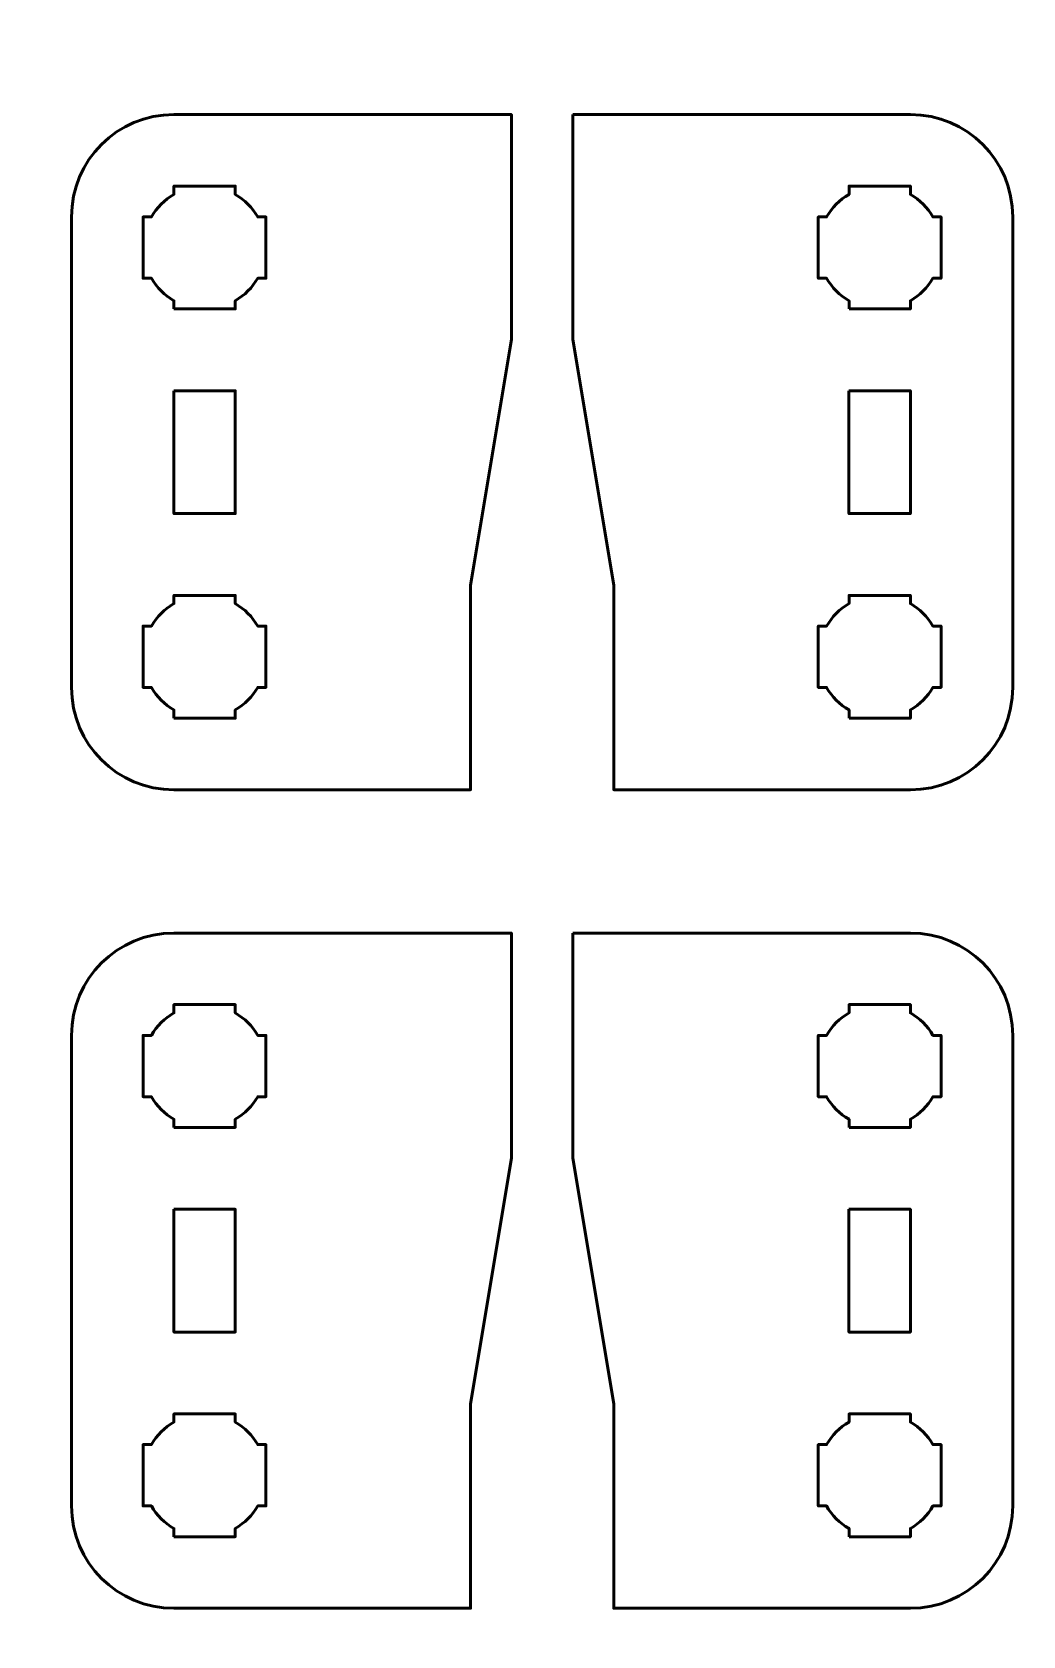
# Model space of a CAD drawing. Header units: centimetres. Extents: x -21 to 0, y -29.7 to 0.
# Drawn here: x -15.14 to -10.3, y -24.04 to -16.2 of the extents above; entities that cross this region are included whole.
import ezdxf

# ---------------------------------------------------------------- set-up
doc = ezdxf.new("R2010")
doc.units = ezdxf.units.CM
doc.header["$MEASUREMENT"] = 0
doc.layers.add('Layer 1', color=7, linetype='Continuous')

msp = doc.modelspace()

# ---------------------------------------------------------------- linework, layer by layer
at = {"layer": 'Layer 1', "color": 22, "lineweight": 53}
msp.add_open_spline([(-21.00003, -29.19995), (-21.00003, -29.19995), (-21.00003, -0.49992), (-21.00003, -0.49992), (-21.00003, -0.49992), (-21.00003, -0.22295), (-20.77694, 0.00004), (-20.49994, 0.00004), (-20.49994, 0.00004), (-20.49994, 0.00004), (-0.50008, 0.00004), (-0.50008, 0.00004), (-0.50008, 0.00004), (-0.22294, 0.00004), (0.00002, -0.22295), (0.00002, -0.49992), (0.00002, -0.49992), (0.00002, -0.49992), (0.00002, -29.19995), (0.00002, -29.19995), (0.00002, -29.19995), (0.00002, -29.47695), (-0.22294, -29.70004), (-0.50008, -29.70004), (-0.50008, -29.70004), (-0.50008, -29.70004), (-20.49994, -29.70004), (-20.49994, -29.70004), (-20.49994, -29.70004), (-20.77694, -29.70004), (-21.00003, -29.47695), (-21.00003, -29.19995)], degree=3, knots=[0, 0, 0, 0, 0.125, 0.125, 0.125, 0.125, 0.25, 0.25, 0.25, 0.25, 0.375, 0.375, 0.375, 0.375, 0.5, 0.5, 0.5, 0.5, 0.625, 0.625, 0.625, 0.625, 0.75, 0.75, 0.75, 0.75, 0.875, 0.875, 0.875, 0.875, 1, 1, 1, 1], dxfattribs=at)
at = {"layer": 'Layer 1', "color": 114, "lineweight": 53}
for points in [[(-14.44993, -16.60001), (-14.44993, -16.60001), (-12.8, -16.60001), (-12.8, -16.60001), (-12.8, -16.60001), (-12.8, -16.60001), (-12.8, -17.7), (-12.8, -17.7), (-12.8, -17.7), (-12.8, -17.7), (-13, -18.9), (-13, -18.9), (-13, -18.9), (-13, -18.9), (-13.00001, -19.89999), (-13.00001, -19.89999), (-13.00001, -19.89999), (-13.00001, -19.89999), (-14.44993, -19.89999), (-14.44993, -19.89999), (-14.44993, -19.89999), (-14.72693, -19.89999), (-14.95002, -19.67704), (-14.95002, -19.40003), (-14.95002, -19.40003), (-14.95002, -19.40003), (-14.95002, -17.10011), (-14.95002, -17.10011), (-14.95002, -17.10011), (-14.95002, -16.82311), (-14.72693, -16.60001), (-14.44993, -16.60001)], [(-12.5, -16.60001), (-12.5, -16.60001), (-10.85007, -16.60001), (-10.85007, -16.60001), (-10.85007, -16.60001), (-10.57294, -16.60001), (-10.34998, -16.82311), (-10.34998, -17.10011), (-10.34998, -17.10011), (-10.34998, -17.10011), (-10.34998, -19.40003), (-10.34998, -19.40003), (-10.34998, -19.40003), (-10.34998, -19.67704), (-10.57294, -19.89999), (-10.85007, -19.89999), (-10.85007, -19.89999), (-10.85007, -19.89999), (-12.30001, -19.89999), (-12.30001, -19.89999), (-12.30001, -19.89999), (-12.30001, -19.89999), (-12.30001, -18.9), (-12.30001, -18.9), (-12.30001, -18.9), (-12.30001, -18.9), (-12.5, -17.7), (-12.5, -17.7), (-12.5, -17.7), (-12.5, -17.7), (-12.5, -16.60001), (-12.5, -16.60001)], [(-14.44993, -20.60001), (-14.44993, -20.60001), (-12.8, -20.60001), (-12.8, -20.60001), (-12.8, -20.60001), (-12.8, -20.60001), (-12.8, -21.7), (-12.8, -21.7), (-12.8, -21.7), (-12.8, -21.7), (-13, -22.9), (-13, -22.9), (-13, -22.9), (-13, -22.9), (-13.00001, -23.89999), (-13.00001, -23.89999), (-13.00001, -23.89999), (-13.00001, -23.89999), (-14.44993, -23.89999), (-14.44993, -23.89999), (-14.44993, -23.89999), (-14.72693, -23.89999), (-14.95002, -23.67704), (-14.95002, -23.40003), (-14.95002, -23.40003), (-14.95002, -23.40003), (-14.95002, -21.10011), (-14.95002, -21.10011), (-14.95002, -21.10011), (-14.95002, -20.82311), (-14.72693, -20.60001), (-14.44993, -20.60001)], [(-12.5, -20.60001), (-12.5, -20.60001), (-10.85007, -20.60001), (-10.85007, -20.60001), (-10.85007, -20.60001), (-10.57294, -20.60001), (-10.34998, -20.82311), (-10.34998, -21.10011), (-10.34998, -21.10011), (-10.34998, -21.10011), (-10.34998, -23.40003), (-10.34998, -23.40003), (-10.34998, -23.40003), (-10.34998, -23.67704), (-10.57294, -23.89999), (-10.85007, -23.89999), (-10.85007, -23.89999), (-10.85007, -23.89999), (-12.30001, -23.89999), (-12.30001, -23.89999), (-12.30001, -23.89999), (-12.30001, -23.89999), (-12.30001, -22.9), (-12.30001, -22.9), (-12.30001, -22.9), (-12.30001, -22.9), (-12.5, -21.7), (-12.5, -21.7), (-12.5, -21.7), (-12.5, -21.7), (-12.5, -20.60001), (-12.5, -20.60001)]]:
    msp.add_open_spline(points, degree=3, knots=[0, 0, 0, 0, 0.125, 0.125, 0.125, 0.125, 0.25, 0.25, 0.25, 0.25, 0.375, 0.375, 0.375, 0.375, 0.5, 0.5, 0.5, 0.5, 0.625, 0.625, 0.625, 0.625, 0.75, 0.75, 0.75, 0.75, 0.875, 0.875, 0.875, 0.875, 1, 1, 1, 1], dxfattribs=at)
at = {"layer": 'Layer 1', "lineweight": 53}
for points, knots in [([(-14.45002, -17.55), (-14.45002, -17.55), (-14.45002, -17.50991), (-14.45002, -17.50991), (-14.45002, -17.50991), (-14.49557, -17.48355), (-14.53354, -17.44555), (-14.55987, -17.4), (-14.55987, -17.4), (-14.55987, -17.4), (-14.60002, -17.4), (-14.60002, -17.4), (-14.60002, -17.4), (-14.60002, -17.4), (-14.60002, -17.1), (-14.60002, -17.1), (-14.60002, -17.1), (-14.60002, -17.1), (-14.55982, -17.1), (-14.55982, -17.1), (-14.55982, -17.1), (-14.53348, -17.05448), (-14.49554, -17.01654), (-14.45002, -16.99021), (-14.45002, -16.99021), (-14.45002, -16.99021), (-14.45002, -16.95), (-14.45002, -16.95), (-14.45002, -16.95), (-14.45002, -16.95), (-14.15002, -16.95), (-14.15002, -16.95), (-14.15002, -16.95), (-14.15002, -16.95), (-14.15002, -16.99018), (-14.15002, -16.99018), (-14.15002, -16.99018), (-14.10448, -17.0165), (-14.0665, -17.05447), (-14.04014, -17.1), (-14.04014, -17.1), (-14.04014, -17.1), (-14.00002, -17.1), (-14.00002, -17.1), (-14.00002, -17.1), (-14.00002, -17.1), (-14.00002, -17.2445), (-14.00002, -17.2445), (-14.00002, -17.2445), (-14.00002, -17.2445), (-13.99997, -17.25007), (-13.99997, -17.25007), (-13.99997, -17.25007), (-13.99997, -17.25007), (-14.00002, -17.25563), (-14.00002, -17.25563), (-14.00002, -17.25563), (-14.00002, -17.25563), (-14.00002, -17.4), (-14.00002, -17.4), (-14.00002, -17.4), (-14.00002, -17.4), (-14.0401, -17.4), (-14.0401, -17.4), (-14.0401, -17.4), (-14.06646, -17.44557), (-14.10445, -17.48358), (-14.15002, -17.50994), (-14.15002, -17.50994), (-14.15002, -17.50994), (-14.15002, -17.55), (-14.15002, -17.55), (-14.15002, -17.55), (-14.15002, -17.55), (-14.29378, -17.55), (-14.29378, -17.55), (-14.29378, -17.55), (-14.29378, -17.55), (-14.29997, -17.55008), (-14.29997, -17.55008), (-14.29997, -17.55008), (-14.29997, -17.55008), (-14.30617, -17.55), (-14.30617, -17.55), (-14.30617, -17.55), (-14.30617, -17.55), (-14.45002, -17.55), (-14.45002, -17.55)], [0, 0, 0, 0, 0.0454545, 0.0454545, 0.0454545, 0.0454545, 0.0909091, 0.0909091, 0.0909091, 0.0909091, 0.1363636, 0.1363636, 0.1363636, 0.1363636, 0.1818182, 0.1818182, 0.1818182, 0.1818182, 0.2272727, 0.2272727, 0.2272727, 0.2272727, 0.2727273, 0.2727273, 0.2727273, 0.2727273, 0.3181818, 0.3181818, 0.3181818, 0.3181818, 0.3636364, 0.3636364, 0.3636364, 0.3636364, 0.4090909, 0.4090909, 0.4090909, 0.4090909, 0.4545455, 0.4545455, 0.4545455, 0.4545455, 0.5, 0.5, 0.5, 0.5, 0.5454545, 0.5454545, 0.5454545, 0.5454545, 0.5909091, 0.5909091, 0.5909091, 0.5909091, 0.6363636, 0.6363636, 0.6363636, 0.6363636, 0.6818182, 0.6818182, 0.6818182, 0.6818182, 0.7272727, 0.7272727, 0.7272727, 0.7272727, 0.7727273, 0.7727273, 0.7727273, 0.7727273, 0.8181818, 0.8181818, 0.8181818, 0.8181818, 0.8636364, 0.8636364, 0.8636364, 0.8636364, 0.9090909, 0.9090909, 0.9090909, 0.9090909, 0.9545455, 0.9545455, 0.9545455, 0.9545455, 1, 1, 1, 1]), ([(-11.15002, -17.55), (-11.15002, -17.55), (-11.15002, -17.50991), (-11.15002, -17.50991), (-11.15002, -17.50991), (-11.19557, -17.48355), (-11.23354, -17.44555), (-11.25987, -17.4), (-11.25987, -17.4), (-11.25987, -17.4), (-11.30002, -17.4), (-11.30002, -17.4), (-11.30002, -17.4), (-11.30002, -17.4), (-11.30002, -17.1), (-11.30002, -17.1), (-11.30002, -17.1), (-11.30002, -17.1), (-11.25982, -17.1), (-11.25982, -17.1), (-11.25982, -17.1), (-11.23348, -17.05448), (-11.19554, -17.01654), (-11.15002, -16.99021), (-11.15002, -16.99021), (-11.15002, -16.99021), (-11.15002, -16.95), (-11.15002, -16.95), (-11.15002, -16.95), (-11.15002, -16.95), (-10.85002, -16.95), (-10.85002, -16.95), (-10.85002, -16.95), (-10.85002, -16.95), (-10.85002, -16.99018), (-10.85002, -16.99018), (-10.85002, -16.99018), (-10.80448, -17.0165), (-10.7665, -17.05447), (-10.74014, -17.1), (-10.74014, -17.1), (-10.74014, -17.1), (-10.70002, -17.1), (-10.70002, -17.1), (-10.70002, -17.1), (-10.70002, -17.1), (-10.70002, -17.2445), (-10.70002, -17.2445), (-10.70002, -17.2445), (-10.70002, -17.2445), (-10.69997, -17.25007), (-10.69997, -17.25007), (-10.69997, -17.25007), (-10.69997, -17.25007), (-10.70002, -17.25563), (-10.70002, -17.25563), (-10.70002, -17.25563), (-10.70002, -17.25563), (-10.70002, -17.4), (-10.70002, -17.4), (-10.70002, -17.4), (-10.70002, -17.4), (-10.7401, -17.4), (-10.7401, -17.4), (-10.7401, -17.4), (-10.76646, -17.44557), (-10.80445, -17.48358), (-10.85002, -17.50994), (-10.85002, -17.50994), (-10.85002, -17.50994), (-10.85002, -17.55), (-10.85002, -17.55), (-10.85002, -17.55), (-10.85002, -17.55), (-10.99378, -17.55), (-10.99378, -17.55), (-10.99378, -17.55), (-10.99378, -17.55), (-10.99997, -17.55008), (-10.99997, -17.55008), (-10.99997, -17.55008), (-10.99997, -17.55008), (-11.00617, -17.55), (-11.00617, -17.55), (-11.00617, -17.55), (-11.00617, -17.55), (-11.15002, -17.55), (-11.15002, -17.55)], [0, 0, 0, 0, 0.0454545, 0.0454545, 0.0454545, 0.0454545, 0.0909091, 0.0909091, 0.0909091, 0.0909091, 0.1363636, 0.1363636, 0.1363636, 0.1363636, 0.1818182, 0.1818182, 0.1818182, 0.1818182, 0.2272727, 0.2272727, 0.2272727, 0.2272727, 0.2727273, 0.2727273, 0.2727273, 0.2727273, 0.3181818, 0.3181818, 0.3181818, 0.3181818, 0.3636364, 0.3636364, 0.3636364, 0.3636364, 0.4090909, 0.4090909, 0.4090909, 0.4090909, 0.4545455, 0.4545455, 0.4545455, 0.4545455, 0.5, 0.5, 0.5, 0.5, 0.5454545, 0.5454545, 0.5454545, 0.5454545, 0.5909091, 0.5909091, 0.5909091, 0.5909091, 0.6363636, 0.6363636, 0.6363636, 0.6363636, 0.6818182, 0.6818182, 0.6818182, 0.6818182, 0.7272727, 0.7272727, 0.7272727, 0.7272727, 0.7727273, 0.7727273, 0.7727273, 0.7727273, 0.8181818, 0.8181818, 0.8181818, 0.8181818, 0.8636364, 0.8636364, 0.8636364, 0.8636364, 0.9090909, 0.9090909, 0.9090909, 0.9090909, 0.9545455, 0.9545455, 0.9545455, 0.9545455, 1, 1, 1, 1]), ([(-14.44993, -17.95006), (-14.44993, -17.95006), (-14.14992, -17.95006), (-14.14992, -17.95006), (-14.14992, -17.95006), (-14.14992, -17.95006), (-14.14992, -18.55005), (-14.14992, -18.55005), (-14.14992, -18.55005), (-14.14992, -18.55005), (-14.44993, -18.55005), (-14.44993, -18.55005), (-14.44993, -18.55005), (-14.44993, -18.55005), (-14.44993, -17.95006), (-14.44993, -17.95006)], [0, 0, 0, 0, 0.25, 0.25, 0.25, 0.25, 0.5, 0.5, 0.5, 0.5, 0.75, 0.75, 0.75, 0.75, 1, 1, 1, 1]), ([(-11.15007, -17.95006), (-11.15007, -17.95006), (-10.85007, -17.95006), (-10.85007, -17.95006), (-10.85007, -17.95006), (-10.85007, -17.95006), (-10.85007, -18.55005), (-10.85007, -18.55005), (-10.85007, -18.55005), (-10.85007, -18.55005), (-11.15007, -18.55005), (-11.15007, -18.55005), (-11.15007, -18.55005), (-11.15007, -18.55005), (-11.15007, -17.95006), (-11.15007, -17.95006)], [0, 0, 0, 0, 0.25, 0.25, 0.25, 0.25, 0.5, 0.5, 0.5, 0.5, 0.75, 0.75, 0.75, 0.75, 1, 1, 1, 1]), ([(-14.45002, -19.55), (-14.45002, -19.55), (-14.45002, -19.50991), (-14.45002, -19.50991), (-14.45002, -19.50991), (-14.49557, -19.48355), (-14.53354, -19.44555), (-14.55987, -19.4), (-14.55987, -19.4), (-14.55987, -19.4), (-14.60002, -19.4), (-14.60002, -19.4), (-14.60002, -19.4), (-14.60002, -19.4), (-14.60002, -19.1), (-14.60002, -19.1), (-14.60002, -19.1), (-14.60002, -19.1), (-14.55982, -19.1), (-14.55982, -19.1), (-14.55982, -19.1), (-14.53348, -19.05448), (-14.49554, -19.01654), (-14.45002, -18.99021), (-14.45002, -18.99021), (-14.45002, -18.99021), (-14.45002, -18.95), (-14.45002, -18.95), (-14.45002, -18.95), (-14.45002, -18.95), (-14.15002, -18.95), (-14.15002, -18.95), (-14.15002, -18.95), (-14.15002, -18.95), (-14.15002, -18.99018), (-14.15002, -18.99018), (-14.15002, -18.99018), (-14.10448, -19.0165), (-14.0665, -19.05447), (-14.04014, -19.1), (-14.04014, -19.1), (-14.04014, -19.1), (-14.00002, -19.1), (-14.00002, -19.1), (-14.00002, -19.1), (-14.00002, -19.1), (-14.00002, -19.2445), (-14.00002, -19.2445), (-14.00002, -19.2445), (-14.00002, -19.2445), (-13.99997, -19.25007), (-13.99997, -19.25007), (-13.99997, -19.25007), (-13.99997, -19.25007), (-14.00002, -19.25563), (-14.00002, -19.25563), (-14.00002, -19.25563), (-14.00002, -19.25563), (-14.00002, -19.4), (-14.00002, -19.4), (-14.00002, -19.4), (-14.00002, -19.4), (-14.0401, -19.4), (-14.0401, -19.4), (-14.0401, -19.4), (-14.06646, -19.44557), (-14.10445, -19.48358), (-14.15002, -19.50994), (-14.15002, -19.50994), (-14.15002, -19.50994), (-14.15002, -19.55), (-14.15002, -19.55), (-14.15002, -19.55), (-14.15002, -19.55), (-14.29378, -19.55), (-14.29378, -19.55), (-14.29378, -19.55), (-14.29378, -19.55), (-14.29997, -19.55008), (-14.29997, -19.55008), (-14.29997, -19.55008), (-14.29997, -19.55008), (-14.30617, -19.55), (-14.30617, -19.55), (-14.30617, -19.55), (-14.30617, -19.55), (-14.45002, -19.55), (-14.45002, -19.55)], [0, 0, 0, 0, 0.0454545, 0.0454545, 0.0454545, 0.0454545, 0.0909091, 0.0909091, 0.0909091, 0.0909091, 0.1363636, 0.1363636, 0.1363636, 0.1363636, 0.1818182, 0.1818182, 0.1818182, 0.1818182, 0.2272727, 0.2272727, 0.2272727, 0.2272727, 0.2727273, 0.2727273, 0.2727273, 0.2727273, 0.3181818, 0.3181818, 0.3181818, 0.3181818, 0.3636364, 0.3636364, 0.3636364, 0.3636364, 0.4090909, 0.4090909, 0.4090909, 0.4090909, 0.4545455, 0.4545455, 0.4545455, 0.4545455, 0.5, 0.5, 0.5, 0.5, 0.5454545, 0.5454545, 0.5454545, 0.5454545, 0.5909091, 0.5909091, 0.5909091, 0.5909091, 0.6363636, 0.6363636, 0.6363636, 0.6363636, 0.6818182, 0.6818182, 0.6818182, 0.6818182, 0.7272727, 0.7272727, 0.7272727, 0.7272727, 0.7727273, 0.7727273, 0.7727273, 0.7727273, 0.8181818, 0.8181818, 0.8181818, 0.8181818, 0.8636364, 0.8636364, 0.8636364, 0.8636364, 0.9090909, 0.9090909, 0.9090909, 0.9090909, 0.9545455, 0.9545455, 0.9545455, 0.9545455, 1, 1, 1, 1]), ([(-11.15002, -19.55), (-11.15002, -19.55), (-11.15002, -19.50991), (-11.15002, -19.50991), (-11.15002, -19.50991), (-11.19557, -19.48355), (-11.23354, -19.44555), (-11.25987, -19.4), (-11.25987, -19.4), (-11.25987, -19.4), (-11.30002, -19.4), (-11.30002, -19.4), (-11.30002, -19.4), (-11.30002, -19.4), (-11.30002, -19.1), (-11.30002, -19.1), (-11.30002, -19.1), (-11.30002, -19.1), (-11.25982, -19.1), (-11.25982, -19.1), (-11.25982, -19.1), (-11.23348, -19.05448), (-11.19554, -19.01654), (-11.15002, -18.99021), (-11.15002, -18.99021), (-11.15002, -18.99021), (-11.15002, -18.95), (-11.15002, -18.95), (-11.15002, -18.95), (-11.15002, -18.95), (-10.85002, -18.95), (-10.85002, -18.95), (-10.85002, -18.95), (-10.85002, -18.95), (-10.85002, -18.99018), (-10.85002, -18.99018), (-10.85002, -18.99018), (-10.80448, -19.0165), (-10.7665, -19.05447), (-10.74014, -19.1), (-10.74014, -19.1), (-10.74014, -19.1), (-10.70002, -19.1), (-10.70002, -19.1), (-10.70002, -19.1), (-10.70002, -19.1), (-10.70002, -19.2445), (-10.70002, -19.2445), (-10.70002, -19.2445), (-10.70002, -19.2445), (-10.69997, -19.25007), (-10.69997, -19.25007), (-10.69997, -19.25007), (-10.69997, -19.25007), (-10.70002, -19.25563), (-10.70002, -19.25563), (-10.70002, -19.25563), (-10.70002, -19.25563), (-10.70002, -19.4), (-10.70002, -19.4), (-10.70002, -19.4), (-10.70002, -19.4), (-10.7401, -19.4), (-10.7401, -19.4), (-10.7401, -19.4), (-10.76646, -19.44557), (-10.80445, -19.48358), (-10.85002, -19.50994), (-10.85002, -19.50994), (-10.85002, -19.50994), (-10.85002, -19.55), (-10.85002, -19.55), (-10.85002, -19.55), (-10.85002, -19.55), (-10.99378, -19.55), (-10.99378, -19.55), (-10.99378, -19.55), (-10.99378, -19.55), (-10.99997, -19.55008), (-10.99997, -19.55008), (-10.99997, -19.55008), (-10.99997, -19.55008), (-11.00617, -19.55), (-11.00617, -19.55), (-11.00617, -19.55), (-11.00617, -19.55), (-11.15002, -19.55), (-11.15002, -19.55)], [0, 0, 0, 0, 0.0454545, 0.0454545, 0.0454545, 0.0454545, 0.0909091, 0.0909091, 0.0909091, 0.0909091, 0.1363636, 0.1363636, 0.1363636, 0.1363636, 0.1818182, 0.1818182, 0.1818182, 0.1818182, 0.2272727, 0.2272727, 0.2272727, 0.2272727, 0.2727273, 0.2727273, 0.2727273, 0.2727273, 0.3181818, 0.3181818, 0.3181818, 0.3181818, 0.3636364, 0.3636364, 0.3636364, 0.3636364, 0.4090909, 0.4090909, 0.4090909, 0.4090909, 0.4545455, 0.4545455, 0.4545455, 0.4545455, 0.5, 0.5, 0.5, 0.5, 0.5454545, 0.5454545, 0.5454545, 0.5454545, 0.5909091, 0.5909091, 0.5909091, 0.5909091, 0.6363636, 0.6363636, 0.6363636, 0.6363636, 0.6818182, 0.6818182, 0.6818182, 0.6818182, 0.7272727, 0.7272727, 0.7272727, 0.7272727, 0.7727273, 0.7727273, 0.7727273, 0.7727273, 0.8181818, 0.8181818, 0.8181818, 0.8181818, 0.8636364, 0.8636364, 0.8636364, 0.8636364, 0.9090909, 0.9090909, 0.9090909, 0.9090909, 0.9545455, 0.9545455, 0.9545455, 0.9545455, 1, 1, 1, 1]), ([(-14.45002, -21.55), (-14.45002, -21.55), (-14.45002, -21.50991), (-14.45002, -21.50991), (-14.45002, -21.50991), (-14.49557, -21.48355), (-14.53354, -21.44555), (-14.55987, -21.4), (-14.55987, -21.4), (-14.55987, -21.4), (-14.60002, -21.4), (-14.60002, -21.4), (-14.60002, -21.4), (-14.60002, -21.4), (-14.60002, -21.1), (-14.60002, -21.1), (-14.60002, -21.1), (-14.60002, -21.1), (-14.55982, -21.1), (-14.55982, -21.1), (-14.55982, -21.1), (-14.53348, -21.05448), (-14.49554, -21.01654), (-14.45002, -20.99021), (-14.45002, -20.99021), (-14.45002, -20.99021), (-14.45002, -20.95), (-14.45002, -20.95), (-14.45002, -20.95), (-14.45002, -20.95), (-14.15002, -20.95), (-14.15002, -20.95), (-14.15002, -20.95), (-14.15002, -20.95), (-14.15002, -20.99018), (-14.15002, -20.99018), (-14.15002, -20.99018), (-14.10448, -21.0165), (-14.0665, -21.05447), (-14.04014, -21.1), (-14.04014, -21.1), (-14.04014, -21.1), (-14.00002, -21.1), (-14.00002, -21.1), (-14.00002, -21.1), (-14.00002, -21.1), (-14.00002, -21.2445), (-14.00002, -21.2445), (-14.00002, -21.2445), (-14.00002, -21.2445), (-13.99997, -21.25007), (-13.99997, -21.25007), (-13.99997, -21.25007), (-13.99997, -21.25007), (-14.00002, -21.25563), (-14.00002, -21.25563), (-14.00002, -21.25563), (-14.00002, -21.25563), (-14.00002, -21.4), (-14.00002, -21.4), (-14.00002, -21.4), (-14.00002, -21.4), (-14.0401, -21.4), (-14.0401, -21.4), (-14.0401, -21.4), (-14.06646, -21.44557), (-14.10445, -21.48358), (-14.15002, -21.50994), (-14.15002, -21.50994), (-14.15002, -21.50994), (-14.15002, -21.55), (-14.15002, -21.55), (-14.15002, -21.55), (-14.15002, -21.55), (-14.29378, -21.55), (-14.29378, -21.55), (-14.29378, -21.55), (-14.29378, -21.55), (-14.29997, -21.55008), (-14.29997, -21.55008), (-14.29997, -21.55008), (-14.29997, -21.55008), (-14.30617, -21.55), (-14.30617, -21.55), (-14.30617, -21.55), (-14.30617, -21.55), (-14.45002, -21.55), (-14.45002, -21.55)], [0, 0, 0, 0, 0.0454545, 0.0454545, 0.0454545, 0.0454545, 0.0909091, 0.0909091, 0.0909091, 0.0909091, 0.1363636, 0.1363636, 0.1363636, 0.1363636, 0.1818182, 0.1818182, 0.1818182, 0.1818182, 0.2272727, 0.2272727, 0.2272727, 0.2272727, 0.2727273, 0.2727273, 0.2727273, 0.2727273, 0.3181818, 0.3181818, 0.3181818, 0.3181818, 0.3636364, 0.3636364, 0.3636364, 0.3636364, 0.4090909, 0.4090909, 0.4090909, 0.4090909, 0.4545455, 0.4545455, 0.4545455, 0.4545455, 0.5, 0.5, 0.5, 0.5, 0.5454545, 0.5454545, 0.5454545, 0.5454545, 0.5909091, 0.5909091, 0.5909091, 0.5909091, 0.6363636, 0.6363636, 0.6363636, 0.6363636, 0.6818182, 0.6818182, 0.6818182, 0.6818182, 0.7272727, 0.7272727, 0.7272727, 0.7272727, 0.7727273, 0.7727273, 0.7727273, 0.7727273, 0.8181818, 0.8181818, 0.8181818, 0.8181818, 0.8636364, 0.8636364, 0.8636364, 0.8636364, 0.9090909, 0.9090909, 0.9090909, 0.9090909, 0.9545455, 0.9545455, 0.9545455, 0.9545455, 1, 1, 1, 1]), ([(-11.15002, -21.55), (-11.15002, -21.55), (-11.15002, -21.50991), (-11.15002, -21.50991), (-11.15002, -21.50991), (-11.19557, -21.48355), (-11.23354, -21.44555), (-11.25987, -21.4), (-11.25987, -21.4), (-11.25987, -21.4), (-11.30002, -21.4), (-11.30002, -21.4), (-11.30002, -21.4), (-11.30002, -21.4), (-11.30002, -21.1), (-11.30002, -21.1), (-11.30002, -21.1), (-11.30002, -21.1), (-11.25982, -21.1), (-11.25982, -21.1), (-11.25982, -21.1), (-11.23348, -21.05448), (-11.19554, -21.01654), (-11.15002, -20.99021), (-11.15002, -20.99021), (-11.15002, -20.99021), (-11.15002, -20.95), (-11.15002, -20.95), (-11.15002, -20.95), (-11.15002, -20.95), (-10.85002, -20.95), (-10.85002, -20.95), (-10.85002, -20.95), (-10.85002, -20.95), (-10.85002, -20.99018), (-10.85002, -20.99018), (-10.85002, -20.99018), (-10.80448, -21.0165), (-10.7665, -21.05447), (-10.74014, -21.1), (-10.74014, -21.1), (-10.74014, -21.1), (-10.70002, -21.1), (-10.70002, -21.1), (-10.70002, -21.1), (-10.70002, -21.1), (-10.70002, -21.2445), (-10.70002, -21.2445), (-10.70002, -21.2445), (-10.70002, -21.2445), (-10.69997, -21.25007), (-10.69997, -21.25007), (-10.69997, -21.25007), (-10.69997, -21.25007), (-10.70002, -21.25563), (-10.70002, -21.25563), (-10.70002, -21.25563), (-10.70002, -21.25563), (-10.70002, -21.4), (-10.70002, -21.4), (-10.70002, -21.4), (-10.70002, -21.4), (-10.7401, -21.4), (-10.7401, -21.4), (-10.7401, -21.4), (-10.76646, -21.44557), (-10.80445, -21.48358), (-10.85002, -21.50994), (-10.85002, -21.50994), (-10.85002, -21.50994), (-10.85002, -21.55), (-10.85002, -21.55), (-10.85002, -21.55), (-10.85002, -21.55), (-10.99378, -21.55), (-10.99378, -21.55), (-10.99378, -21.55), (-10.99378, -21.55), (-10.99997, -21.55008), (-10.99997, -21.55008), (-10.99997, -21.55008), (-10.99997, -21.55008), (-11.00617, -21.55), (-11.00617, -21.55), (-11.00617, -21.55), (-11.00617, -21.55), (-11.15002, -21.55), (-11.15002, -21.55)], [0, 0, 0, 0, 0.0454545, 0.0454545, 0.0454545, 0.0454545, 0.0909091, 0.0909091, 0.0909091, 0.0909091, 0.1363636, 0.1363636, 0.1363636, 0.1363636, 0.1818182, 0.1818182, 0.1818182, 0.1818182, 0.2272727, 0.2272727, 0.2272727, 0.2272727, 0.2727273, 0.2727273, 0.2727273, 0.2727273, 0.3181818, 0.3181818, 0.3181818, 0.3181818, 0.3636364, 0.3636364, 0.3636364, 0.3636364, 0.4090909, 0.4090909, 0.4090909, 0.4090909, 0.4545455, 0.4545455, 0.4545455, 0.4545455, 0.5, 0.5, 0.5, 0.5, 0.5454545, 0.5454545, 0.5454545, 0.5454545, 0.5909091, 0.5909091, 0.5909091, 0.5909091, 0.6363636, 0.6363636, 0.6363636, 0.6363636, 0.6818182, 0.6818182, 0.6818182, 0.6818182, 0.7272727, 0.7272727, 0.7272727, 0.7272727, 0.7727273, 0.7727273, 0.7727273, 0.7727273, 0.8181818, 0.8181818, 0.8181818, 0.8181818, 0.8636364, 0.8636364, 0.8636364, 0.8636364, 0.9090909, 0.9090909, 0.9090909, 0.9090909, 0.9545455, 0.9545455, 0.9545455, 0.9545455, 1, 1, 1, 1]), ([(-14.44993, -21.95006), (-14.44993, -21.95006), (-14.14992, -21.95006), (-14.14992, -21.95006), (-14.14992, -21.95006), (-14.14992, -21.95006), (-14.14992, -22.55005), (-14.14992, -22.55005), (-14.14992, -22.55005), (-14.14992, -22.55005), (-14.44993, -22.55005), (-14.44993, -22.55005), (-14.44993, -22.55005), (-14.44993, -22.55005), (-14.44993, -21.95006), (-14.44993, -21.95006)], [0, 0, 0, 0, 0.25, 0.25, 0.25, 0.25, 0.5, 0.5, 0.5, 0.5, 0.75, 0.75, 0.75, 0.75, 1, 1, 1, 1]), ([(-11.15007, -21.95006), (-11.15007, -21.95006), (-10.85007, -21.95006), (-10.85007, -21.95006), (-10.85007, -21.95006), (-10.85007, -21.95006), (-10.85007, -22.55005), (-10.85007, -22.55005), (-10.85007, -22.55005), (-10.85007, -22.55005), (-11.15007, -22.55005), (-11.15007, -22.55005), (-11.15007, -22.55005), (-11.15007, -22.55005), (-11.15007, -21.95006), (-11.15007, -21.95006)], [0, 0, 0, 0, 0.25, 0.25, 0.25, 0.25, 0.5, 0.5, 0.5, 0.5, 0.75, 0.75, 0.75, 0.75, 1, 1, 1, 1]), ([(-14.45002, -23.55), (-14.45002, -23.55), (-14.45002, -23.50991), (-14.45002, -23.50991), (-14.45002, -23.50991), (-14.49557, -23.48355), (-14.53354, -23.44555), (-14.55987, -23.4), (-14.55987, -23.4), (-14.55987, -23.4), (-14.60002, -23.4), (-14.60002, -23.4), (-14.60002, -23.4), (-14.60002, -23.4), (-14.60002, -23.1), (-14.60002, -23.1), (-14.60002, -23.1), (-14.60002, -23.1), (-14.55982, -23.1), (-14.55982, -23.1), (-14.55982, -23.1), (-14.53348, -23.05448), (-14.49554, -23.01654), (-14.45002, -22.99021), (-14.45002, -22.99021), (-14.45002, -22.99021), (-14.45002, -22.95), (-14.45002, -22.95), (-14.45002, -22.95), (-14.45002, -22.95), (-14.15002, -22.95), (-14.15002, -22.95), (-14.15002, -22.95), (-14.15002, -22.95), (-14.15002, -22.99018), (-14.15002, -22.99018), (-14.15002, -22.99018), (-14.10448, -23.0165), (-14.0665, -23.05447), (-14.04014, -23.1), (-14.04014, -23.1), (-14.04014, -23.1), (-14.00002, -23.1), (-14.00002, -23.1), (-14.00002, -23.1), (-14.00002, -23.1), (-14.00002, -23.2445), (-14.00002, -23.2445), (-14.00002, -23.2445), (-14.00002, -23.2445), (-13.99997, -23.25007), (-13.99997, -23.25007), (-13.99997, -23.25007), (-13.99997, -23.25007), (-14.00002, -23.25563), (-14.00002, -23.25563), (-14.00002, -23.25563), (-14.00002, -23.25563), (-14.00002, -23.4), (-14.00002, -23.4), (-14.00002, -23.4), (-14.00002, -23.4), (-14.0401, -23.4), (-14.0401, -23.4), (-14.0401, -23.4), (-14.06646, -23.44557), (-14.10445, -23.48358), (-14.15002, -23.50994), (-14.15002, -23.50994), (-14.15002, -23.50994), (-14.15002, -23.55), (-14.15002, -23.55), (-14.15002, -23.55), (-14.15002, -23.55), (-14.29378, -23.55), (-14.29378, -23.55), (-14.29378, -23.55), (-14.29378, -23.55), (-14.29997, -23.55008), (-14.29997, -23.55008), (-14.29997, -23.55008), (-14.29997, -23.55008), (-14.30617, -23.55), (-14.30617, -23.55), (-14.30617, -23.55), (-14.30617, -23.55), (-14.45002, -23.55), (-14.45002, -23.55)], [0, 0, 0, 0, 0.0454545, 0.0454545, 0.0454545, 0.0454545, 0.0909091, 0.0909091, 0.0909091, 0.0909091, 0.1363636, 0.1363636, 0.1363636, 0.1363636, 0.1818182, 0.1818182, 0.1818182, 0.1818182, 0.2272727, 0.2272727, 0.2272727, 0.2272727, 0.2727273, 0.2727273, 0.2727273, 0.2727273, 0.3181818, 0.3181818, 0.3181818, 0.3181818, 0.3636364, 0.3636364, 0.3636364, 0.3636364, 0.4090909, 0.4090909, 0.4090909, 0.4090909, 0.4545455, 0.4545455, 0.4545455, 0.4545455, 0.5, 0.5, 0.5, 0.5, 0.5454545, 0.5454545, 0.5454545, 0.5454545, 0.5909091, 0.5909091, 0.5909091, 0.5909091, 0.6363636, 0.6363636, 0.6363636, 0.6363636, 0.6818182, 0.6818182, 0.6818182, 0.6818182, 0.7272727, 0.7272727, 0.7272727, 0.7272727, 0.7727273, 0.7727273, 0.7727273, 0.7727273, 0.8181818, 0.8181818, 0.8181818, 0.8181818, 0.8636364, 0.8636364, 0.8636364, 0.8636364, 0.9090909, 0.9090909, 0.9090909, 0.9090909, 0.9545455, 0.9545455, 0.9545455, 0.9545455, 1, 1, 1, 1]), ([(-11.15002, -23.55), (-11.15002, -23.55), (-11.15002, -23.50991), (-11.15002, -23.50991), (-11.15002, -23.50991), (-11.19557, -23.48355), (-11.23354, -23.44555), (-11.25987, -23.4), (-11.25987, -23.4), (-11.25987, -23.4), (-11.30002, -23.4), (-11.30002, -23.4), (-11.30002, -23.4), (-11.30002, -23.4), (-11.30002, -23.1), (-11.30002, -23.1), (-11.30002, -23.1), (-11.30002, -23.1), (-11.25982, -23.1), (-11.25982, -23.1), (-11.25982, -23.1), (-11.23348, -23.05448), (-11.19554, -23.01654), (-11.15002, -22.99021), (-11.15002, -22.99021), (-11.15002, -22.99021), (-11.15002, -22.95), (-11.15002, -22.95), (-11.15002, -22.95), (-11.15002, -22.95), (-10.85002, -22.95), (-10.85002, -22.95), (-10.85002, -22.95), (-10.85002, -22.95), (-10.85002, -22.99018), (-10.85002, -22.99018), (-10.85002, -22.99018), (-10.80448, -23.0165), (-10.7665, -23.05447), (-10.74014, -23.1), (-10.74014, -23.1), (-10.74014, -23.1), (-10.70002, -23.1), (-10.70002, -23.1), (-10.70002, -23.1), (-10.70002, -23.1), (-10.70002, -23.2445), (-10.70002, -23.2445), (-10.70002, -23.2445), (-10.70002, -23.2445), (-10.69997, -23.25007), (-10.69997, -23.25007), (-10.69997, -23.25007), (-10.69997, -23.25007), (-10.70002, -23.25563), (-10.70002, -23.25563), (-10.70002, -23.25563), (-10.70002, -23.25563), (-10.70002, -23.4), (-10.70002, -23.4), (-10.70002, -23.4), (-10.70002, -23.4), (-10.7401, -23.4), (-10.7401, -23.4), (-10.7401, -23.4), (-10.76646, -23.44557), (-10.80445, -23.48358), (-10.85002, -23.50994), (-10.85002, -23.50994), (-10.85002, -23.50994), (-10.85002, -23.55), (-10.85002, -23.55), (-10.85002, -23.55), (-10.85002, -23.55), (-10.99378, -23.55), (-10.99378, -23.55), (-10.99378, -23.55), (-10.99378, -23.55), (-10.99997, -23.55008), (-10.99997, -23.55008), (-10.99997, -23.55008), (-10.99997, -23.55008), (-11.00617, -23.55), (-11.00617, -23.55), (-11.00617, -23.55), (-11.00617, -23.55), (-11.15002, -23.55), (-11.15002, -23.55)], [0, 0, 0, 0, 0.0454545, 0.0454545, 0.0454545, 0.0454545, 0.0909091, 0.0909091, 0.0909091, 0.0909091, 0.1363636, 0.1363636, 0.1363636, 0.1363636, 0.1818182, 0.1818182, 0.1818182, 0.1818182, 0.2272727, 0.2272727, 0.2272727, 0.2272727, 0.2727273, 0.2727273, 0.2727273, 0.2727273, 0.3181818, 0.3181818, 0.3181818, 0.3181818, 0.3636364, 0.3636364, 0.3636364, 0.3636364, 0.4090909, 0.4090909, 0.4090909, 0.4090909, 0.4545455, 0.4545455, 0.4545455, 0.4545455, 0.5, 0.5, 0.5, 0.5, 0.5454545, 0.5454545, 0.5454545, 0.5454545, 0.5909091, 0.5909091, 0.5909091, 0.5909091, 0.6363636, 0.6363636, 0.6363636, 0.6363636, 0.6818182, 0.6818182, 0.6818182, 0.6818182, 0.7272727, 0.7272727, 0.7272727, 0.7272727, 0.7727273, 0.7727273, 0.7727273, 0.7727273, 0.8181818, 0.8181818, 0.8181818, 0.8181818, 0.8636364, 0.8636364, 0.8636364, 0.8636364, 0.9090909, 0.9090909, 0.9090909, 0.9090909, 0.9545455, 0.9545455, 0.9545455, 0.9545455, 1, 1, 1, 1])]:
    msp.add_open_spline(points, degree=3, knots=knots, dxfattribs=at)

doc.saveas('drawing.dxf')
